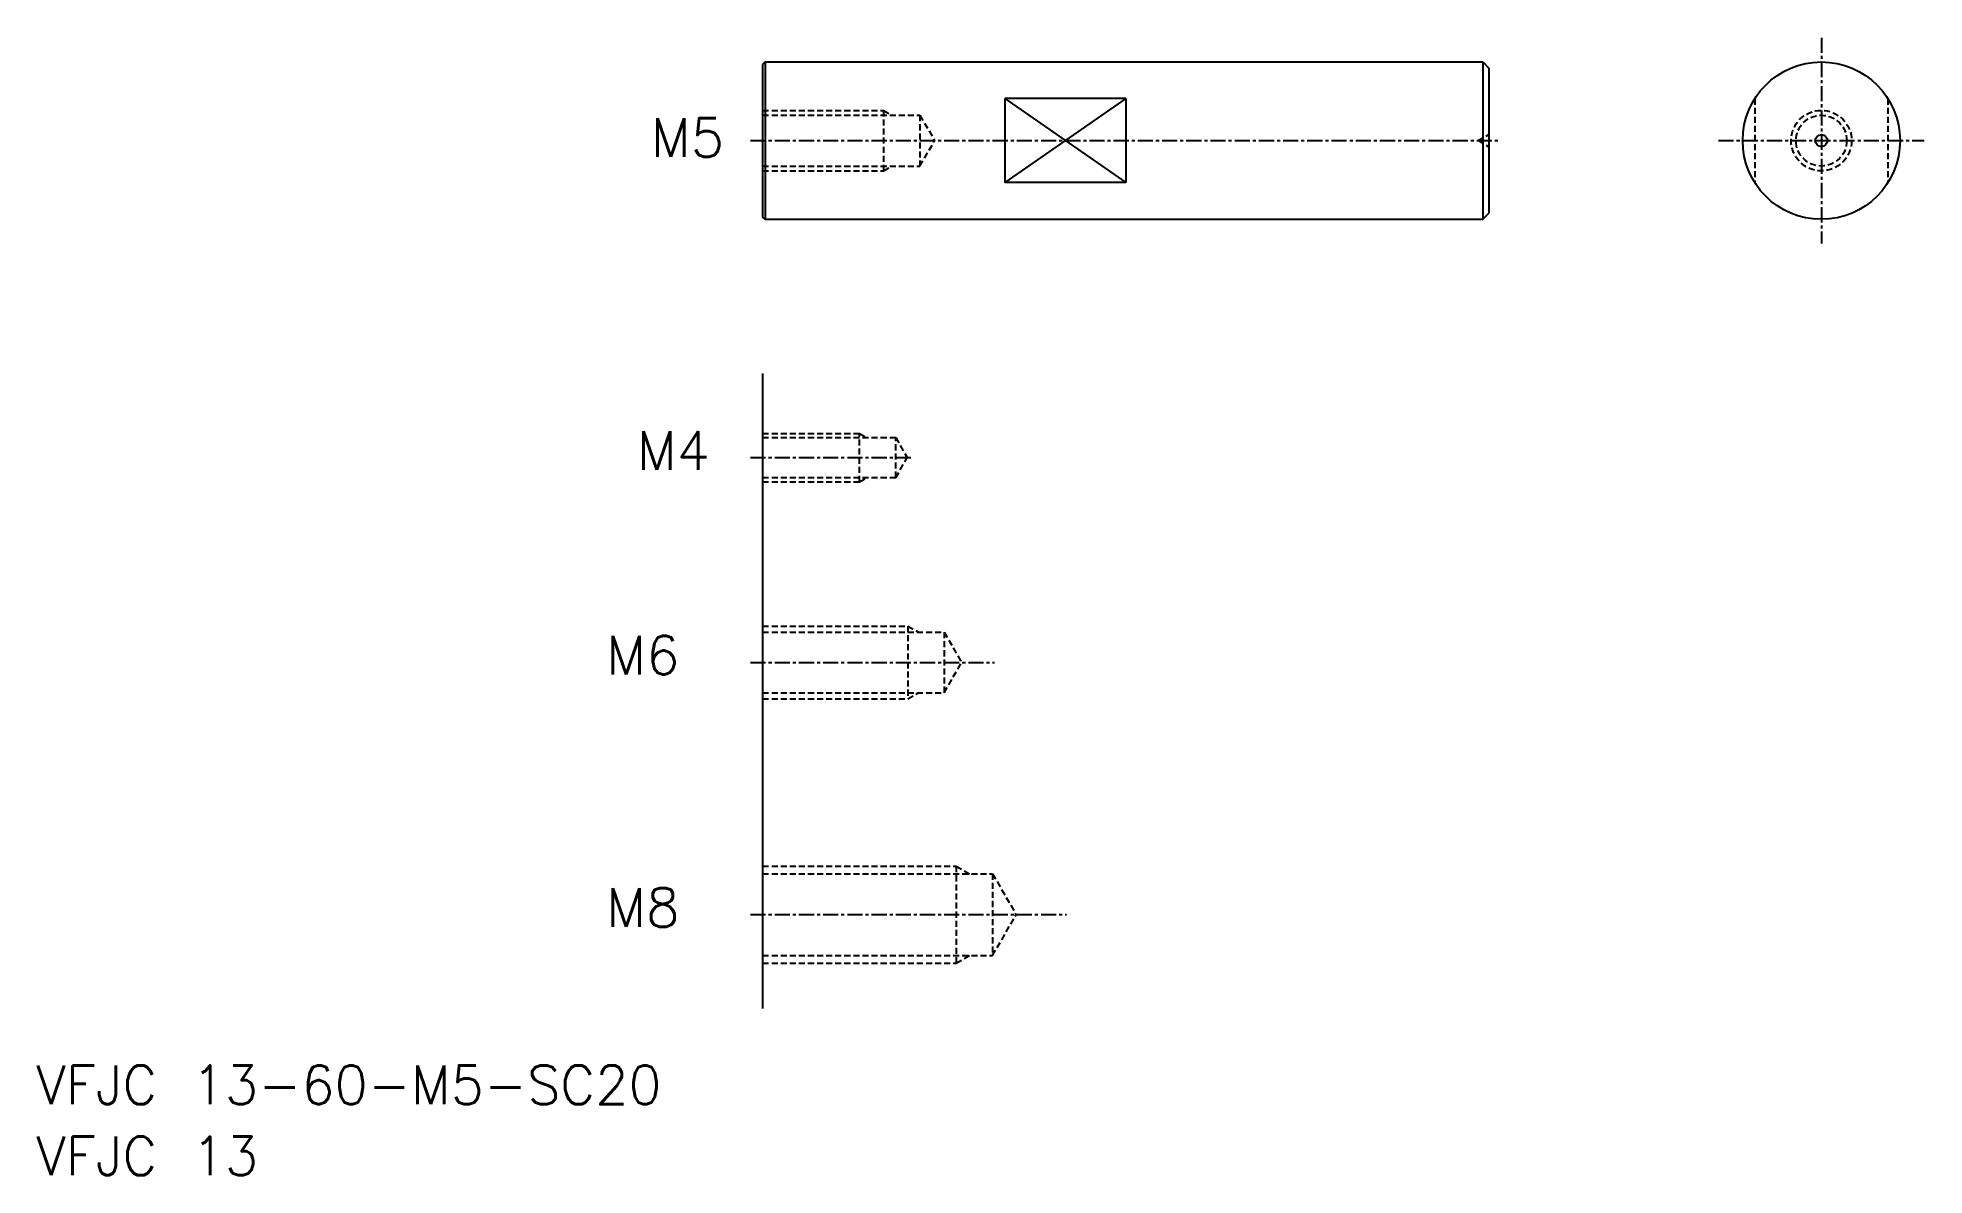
# Model space of a CAD drawing. Extents: x 534 to 690, y -195 to -101.
import ezdxf

# ---------------------------------------------------------------- set-up
doc = ezdxf.new("R2010")
doc.units = 0
doc.linetypes.add('CENTER', pattern=[2, 1.25, -0.25, 0.25, -0.25])
doc.linetypes.add('DASHED', pattern=[0.75, 0.5, -0.25])
doc.layers.get('0').update_dxf_attribs({"linetype": 'CONTINUOUS'})
doc.layers.add('CENTER', color=1, linetype='CENTER')
doc.styles.get("Standard").update_dxf_attribs({"font": 'txt.shx'})

msp = doc.modelspace()

# ---------------------------------------------------------------- linework, layer by layer
at = {"color": 7, "linetype": 'CONTINUOUS'}
for p, q in [((593.99, -103.26), (593.79, -103.46)), ((593.79, -103.46), (593.79, -116.06)), ((593.99, -103.26), (653.29, -103.26)), ((593.99, -103.26), (593.99, -116.26)), ((653.29, -103.26), (653.29, -116.26)), ((653.29, -103.26), (653.79, -103.76)), ((653.79, -103.76), (653.79, -115.76)), ((613.79, -106.29), (613.79, -113.22)), ((623.79, -106.29), (613.79, -106.29)), ((623.79, -106.29), (623.79, -113.22)), ((623.79, -113.22), (613.79, -113.22)), ((593.99, -116.26), (593.79, -116.06)), ((593.99, -116.26), (653.29, -116.26)), ((653.29, -116.26), (653.79, -115.76)), ((593.79, -128.99), (593.79, -181.47))]:
    msp.add_line(p, q, dxfattribs=at)
at = {"color": 3, "linetype": 'DASHED'}
for p, q in [((593.79, -107.26), (603.79, -107.26)), ((603.79, -107.26), (603.79, -112.26)), ((603.79, -107.26), (604.4, -107.61)), ((675.76, -106.29), (675.76, -113.22)), ((686.76, -106.29), (686.76, -113.22)), ((593.79, -107.66), (606.79, -107.66)), ((606.79, -107.66), (606.79, -111.86)), ((606.79, -107.66), (608, -109.76)), ((606.79, -111.86), (608, -109.76)), ((652.92, -109.76), (653.79, -109.26)), ((652.92, -109.76), (653.79, -110.26)), ((593.79, -111.86), (606.79, -111.86)), ((603.79, -112.26), (604.4, -111.91)), ((593.79, -112.26), (603.79, -112.26)), ((593.79, -133.95), (601.79, -133.95)), ((601.79, -137.95), (601.79, -133.95)), ((601.79, -133.95), (602.4, -134.3)), ((593.79, -134.3), (604.79, -134.3)), ((604.79, -134.3), (605.74, -135.95)), ((604.79, -137.6), (604.79, -134.3)), ((604.79, -137.6), (605.74, -135.95)), ((593.79, -137.6), (604.79, -137.6)), ((593.79, -137.95), (601.79, -137.95)), ((601.79, -137.95), (602.4, -137.6)), ((593.79, -149.87), (605.79, -149.87)), ((593.79, -150.37), (608.79, -150.37)), ((605.79, -149.87), (605.79, -155.87)), ((605.79, -149.87), (606.66, -150.37)), ((608.79, -150.37), (608.79, -155.37)), ((608.79, -150.37), (610.23, -152.87)), ((608.79, -155.37), (610.23, -152.87)), ((593.79, -155.37), (608.79, -155.37)), ((605.79, -155.87), (606.66, -155.37)), ((593.79, -155.87), (605.79, -155.87)), ((593.79, -169.71), (609.79, -169.71)), ((609.79, -169.71), (609.79, -177.71)), ((609.79, -169.71), (610.87, -170.33)), ((593.79, -170.33), (612.79, -170.33)), ((612.79, -170.33), (614.74, -173.71)), ((612.79, -170.33), (612.79, -177.08)), ((612.79, -177.08), (614.74, -173.71)), ((593.79, -177.08), (612.79, -177.08)), ((609.79, -177.71), (610.87, -177.08)), ((593.79, -177.71), (609.79, -177.71))]:
    msp.add_line(p, q, dxfattribs=at)
at = {"color": 3, "linetype": 'CONTINUOUS'}
for p, q in [((623.79, -106.29), (613.79, -113.22)), ((613.79, -106.29), (623.79, -113.22))]:
    msp.add_line(p, q, dxfattribs=at)
for p, q in [((653.79, -106.76), (653.79, -106.76)), ((653.79, -109.76), (653.79, -109.76))]:
    msp.add_line(p, q)
at = {"color": 7, "linetype": 'CONTINUOUS'}
for radius in [6.5, 0.5]:
    msp.add_circle((681.26, -109.76), radius, dxfattribs=at)
at = {"color": 3, "linetype": 'DASHED'}
for radius in [2.5, 2.1]:
    msp.add_circle((681.26, -109.76), radius, dxfattribs=at)
at = {"layer": 'CENTER', "color": 1, "linetype": 'CENTER'}
for p, q in [((681.26, -101.26), (681.26, -118.26)), ((592.79, -109.76), (654.79, -109.76)), ((672.76, -109.76), (689.76, -109.76)), ((592.79, -135.95), (606.18, -135.95)), ((592.79, -152.87), (612.94, -152.87)), ((592.79, -173.71), (618.9, -173.71))]:
    msp.add_line(p, q, dxfattribs=at)

# ---------------------------------------------------------------- texts
at = {"color": 7, "linetype": 'CONTINUOUS'}
for s, p in [('M5', (584.57, -111.11)), ('M4', (583.4, -136.97)), ('M6', (580.88, -153.87)), ('M8', (580.88, -174.71)), ('VFJC 13-60-M5-SC20', (533.77, -189.37)), ('VFJC 13', (533.77, -195.24))]:
    msp.add_text(s, height=3.2, dxfattribs=at).set_placement(p)

doc.saveas('drawing.dxf')
